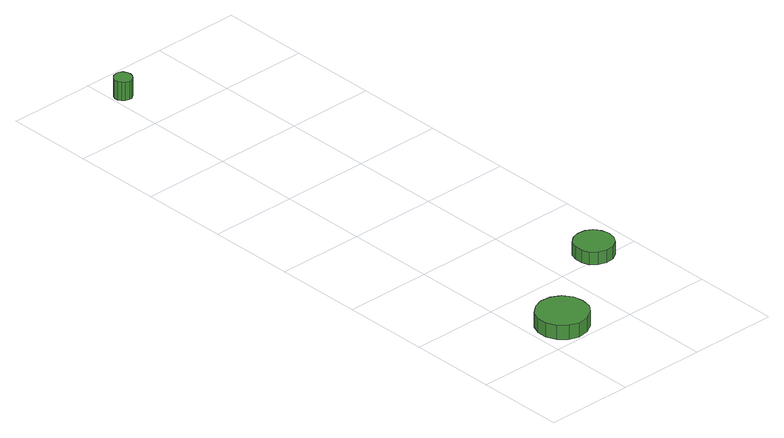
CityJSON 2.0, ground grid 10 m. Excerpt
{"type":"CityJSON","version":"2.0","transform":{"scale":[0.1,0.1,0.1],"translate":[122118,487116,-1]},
"CityObjects":{
"tree1":{"type":"SolitaryVegetationObject","attributes":{"function":"something"},"geometry":[{"type":"MultiSurface","lod":"1","boundaries":[[[0,1,2,3,4,5,6,7,8,9,10,11,12,13,14]],[[15,16,17,18,19,20,21,22,23,24,25,26,27,28,29]],[[0,29,28,1]],[[1,28,27,2]],[[2,27,26,3]],[[3,26,25,4]],[[4,25,24,5]],[[5,24,23,6]],[[6,23,22,7]],[[7,22,21,8]],[[8,21,20,9]],[[9,20,19,10]],[[10,19,18,11]],[[11,18,17,12]],[[12,17,16,13]],[[13,16,15,14]],[[14,15,29,0]]]}]},
"tree2":{"type":"SolitaryVegetationObject","attributes":{"function":"something"},"geometry":[{"type":"MultiSurface","lod":"1","boundaries":[[[30,31,32,33,34,35,36,37,38,39,40,41,42,43,44]],[[45,46,47,48,49,50,51,52,53,54,55,56,57,58,59]],[[30,59,58,31]],[[31,58,57,32]],[[32,57,56,33]],[[33,56,55,34]],[[34,55,54,35]],[[35,54,53,36]],[[36,53,52,37]],[[37,52,51,38]],[[38,51,50,39]],[[39,50,49,40]],[[40,49,48,41]],[[41,48,47,42]],[[42,47,46,43]],[[43,46,45,44]],[[44,45,59,30]]]}]},
"tree3":{"type":"SolitaryVegetationObject","attributes":{"function":"something"},"geometry":[{"type":"MultiSurface","lod":"1","boundaries":[[[60,61,62,63,64,65,66,67,68,69,70,71,72,73,74]],[[75,76,77,78,79,80,81,82,83,84,85,86,87,88,89]],[[60,89,88,61]],[[61,88,87,62]],[[62,87,86,63]],[[63,86,85,64]],[[64,85,84,65]],[[65,84,83,66]],[[66,83,82,67]],[[67,82,81,68]],[[68,81,80,69]],[[69,80,79,70]],[[70,79,78,71]],[[71,78,77,72]],[[72,77,76,73]],[[73,76,75,74]],[[74,75,89,60]]]}]}
},
"vertices":[
[64,31,26],[62,43,26],[55,53,26],[44,59,26],[32,60,26],[21,56,26],[12,48,26],[7,37,26],[7,25,26],[12,14,26],[21,6,26],[32,2,26],[44,4,26],[55,10,26],[62,19,26],[62,19,9],[55,10,9],[44,4,9],[32,2,9],[21,6,9],[12,14,9],[7,25,9],[7,37,9],[12,48,9],[21,56,9],[32,60,9],[44,59,9],[55,53,9],[62,43,9],[64,31,9],
[174,109,25],[172,118,25],[167,126,25],[159,130,25],[150,131,25],[141,128,25],[134,122,25],[131,114,25],[131,105,25],[134,96,25],[141,90,25],[150,87,25],[159,88,25],[167,93,25],[172,100,25],[172,100,10],[167,93,10],[159,88,10],[150,87,10],[141,90,10],[134,96,10],[131,105,10],[131,114,10],[134,122,10],[141,128,10],[150,131,10],[159,130,10],[167,126,10],[172,118,10],[174,109,10],
[24,662,30],[23,666,30],[21,670,30],[17,672,30],[13,672,30],[9,671,30],[6,668,30],[4,664,30],[4,660,30],[6,656,30],[9,653,30],[13,652,30],[17,652,30],[21,655,30],[23,658,30],[23,658,8],[21,655,8],[17,652,8],[13,652,8],[9,653,8],[6,656,8],[4,660,8],[4,664,8],[6,668,8],[9,671,8],[13,672,8],[17,672,8],[21,670,8],[23,666,8],[24,662,8]
]}
